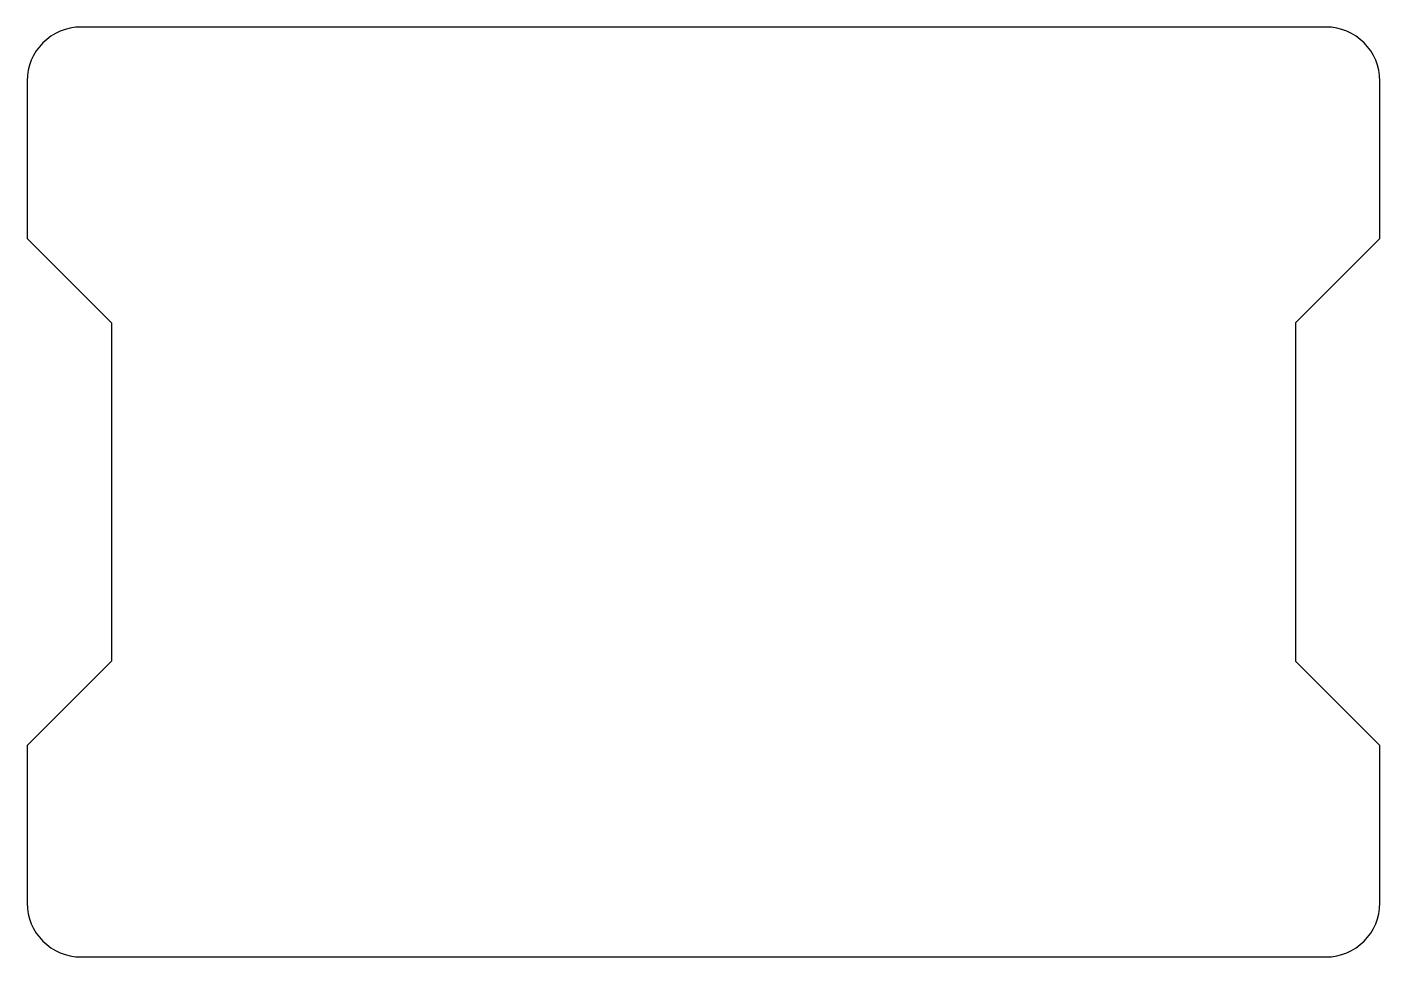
# Model space of a CAD drawing. Header units: millimetres. Extents: x 0 to 80, y 0 to 55.
import ezdxf

# ---------------------------------------------------------------- set-up
doc = ezdxf.new("R2010")
doc.units = ezdxf.units.MM
doc.layers.add('Sketch', color=7, linetype='CONTINUOUS')

msp = doc.modelspace()

# ---------------------------------------------------------------- linework, layer by layer
at = {"layer": 'Sketch'}
for p, q in [((76.8, 55), (3.2, 55)), ((0, 51.8), (0, 42.5)), ((80, 42.5), (80, 51.8)), ((0, 42.5), (5, 37.5)), ((80, 42.5), (75, 37.5)), ((5, 37.5), (5, 17.5)), ((75, 37.5), (75, 17.5)), ((0, 12.5), (5, 17.5)), ((80, 12.5), (75, 17.5)), ((0, 12.5), (0, 3.2)), ((80, 3.2), (80, 12.5)), ((3.2, 0), (76.8, 0))]:
    msp.add_line(p, q, dxfattribs=at)
for centre, start, end in [((3.2, 51.8), 90, 180), ((76.8, 51.8), 0, 90), ((3.2, 3.2), 180, -90), ((76.8, 3.2), -90, 0)]:
    msp.add_arc(centre, 3.2, start, end, dxfattribs=at)

doc.saveas('drawing.dxf')
